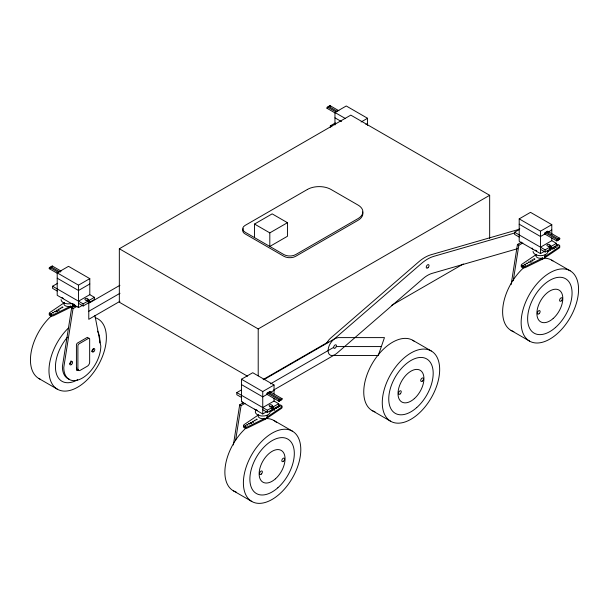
<?xml version="1.0" encoding="UTF-8"?>
<svg xmlns="http://www.w3.org/2000/svg" width="609" height="609" viewBox="0 0 609 609"><rect width="100%" height="100%" fill="white"/><g stroke="black" fill="none" stroke-linecap="round" stroke-linejoin="round"><path stroke-width="0.91" d="M329.949 106.286L329.492 106.248L329.751 106.628M75.676 305.49L71.649 307.811L62.392 366.618A26.187 15.118 -60 0 0 69.639 379.392M77.061 306.297L73.042 308.618L63.778 367.417A26.187 15.118 -60 0 0 82.299 378.105A26.187 15.118 -60 0 0 100.812 346.034L94.935 315.508M233.369 444.966L239.687 404.833L243.714 402.511M235.645 440.17L241.08 405.632L245.107 403.31M511.126 284.609L517.444 244.475L521.471 242.146M513.25 280.741L518.83 245.275L522.857 242.953M49.633 267.732L49.778 268.264M56.363 311.42L57.558 311.511M250.603 423.567L251.738 423.567M270.046 411.273L271.271 411.463L270.046 411.654M522.804 266.415L523.938 266.415M530.211 262.136L531.345 262.136M547.803 250.916L549.021 251.098L547.803 251.289M553.353 248.776L554.487 248.776M64.531 302.536L49.984 312.409A2.619 1.515 0 0 0 49.573 314.236L50.524 314.792A2.619 1.515 0 0 0 53.691 314.548L70.796 306.152L70.796 307.218L53.691 315.622A2.619 1.515 0 0 1 50.524 315.858L49.573 315.31A2.619 1.515 0 0 1 49.573 313.795M69.685 307.484A4.583 2.649 0 0 0 70.796 307.218L72.471 306.251L72.471 305.185L74.001 304.142M74.77 304.69L72.471 306.251A4.583 2.649 0 0 0 72.928 305.611M258.779 414.683L244.224 424.557A2.619 1.515 0 0 0 243.813 426.384L244.772 426.932A2.619 1.515 0 0 0 247.932 426.696L265.037 418.299L265.037 419.365L247.932 427.762A2.619 1.515 0 0 1 244.772 428.005L243.813 427.449A2.619 1.515 0 0 1 243.813 425.942M263.933 419.631A4.583 2.649 0 0 0 265.037 419.365L266.712 418.398L266.712 417.325L281.259 407.451A2.619 1.515 0 0 0 281.678 405.624L280.719 405.076A2.619 1.515 0 0 0 278.732 404.924M536.529 254.318L521.982 264.199A2.619 1.515 0 0 0 521.563 266.019L522.522 266.575A2.619 1.515 0 0 0 525.681 266.339L542.786 257.934L542.786 259.008L525.681 267.404A2.619 1.515 0 0 1 522.522 267.648L521.563 267.092A2.619 1.515 0 0 1 521.563 265.577M541.683 259.267A4.583 2.649 0 0 0 542.786 259.008L544.469 258.033L544.469 256.968L559.016 247.094A2.619 1.515 0 0 0 559.427 245.267L558.476 244.711A2.619 1.515 0 0 0 556.489 244.567M82.535 305.269L78.5 307.598L57.208 295.304L57.208 272.862L68.505 266.339L89.797 278.633L89.797 294.665L78.5 301.189M334.958 124.967L334.958 112.505L346.255 105.981L367.547 118.275L367.547 125.401M57.208 291.033L52.58 288.361L52.58 286.222L57.672 283.276M330.329 127.289L330.329 125.857L335.422 122.919M247.528 376.217L119.334 302.209L119.334 248.754L350.792 115.124L489.666 195.299L489.666 238.439M57.208 272.862L78.5 285.157L89.797 278.633M361.099 121.998L367.547 118.275M89.797 283.977L78.5 290.493L57.208 278.199M365.933 124.548L367.547 123.612M52.58 286.222L83.129 303.861L88.221 300.922L88.221 303.061L83.129 306L78.5 303.328M88.221 300.922L86.874 300.138A1.568 0.906 0 0 1 84.895 299.339A1.568 0.906 0 0 1 86.6 298.357A1.568 0.906 0 0 1 87.978 299.499L89.333 300.275L94.425 297.337L94.425 299.476L89.333 302.414L87.978 301.638A1.568 0.906 0 0 0 88.039 301.402M119.912 285.301L88.777 303.274L88.777 319.314L119.912 301.341M88.777 311.298L119.996 293.272M254.524 237.624L254.524 224.051L272.162 213.866L287.448 222.696L287.448 236.269L269.81 246.455L269.81 232.874L287.448 222.696M78.333 369.709L76.742 370.622L76.742 367.95M119.334 248.754L258.208 328.936L489.666 195.299M266.78 411.646L262.745 413.975L241.453 401.681L241.453 379.232L252.743 372.716L274.042 385.01L274.042 393.909M544.53 251.281L540.495 253.61L519.203 241.316L519.203 218.875L530.5 212.351L551.792 224.645L551.792 234.442M519.812 228.679L518.297 229.555L431.035 254.745A36.007 20.79 -60 0 0 418.688 261.87L330.588 338.162A9.82 5.671 -60 0 0 326.835 343.118M241.453 397.403L236.817 394.731L236.817 392.592L241.187 390.072M519.203 237.046L514.575 234.374L514.575 232.235L519.667 229.296M263.149 379.536L328.221 341.961M391.648 305.345L463.312 263.971M263.773 379.712L335.057 338.558L338.155 337.607L384.454 337.607L378.242 355.542L333.412 355.542L273.601 390.072M270.404 383.898L333.663 347.374M241.453 379.232L262.745 391.526L274.042 385.01M519.203 218.875L540.495 231.169L551.792 224.645M266.78 394.541L262.745 396.87L241.453 384.576M270.008 392.676L274.042 390.346M545.337 233.711L540.495 236.505L519.203 224.211M547.757 232.318L551.792 229.989M262.745 407.558L274.042 401.034L278.671 403.714L278.671 405.845L273.578 408.791L272.223 408.007L272.223 405.868A1.568 0.906 0 0 0 270.845 404.734A1.568 0.906 0 0 0 269.14 405.716A1.568 0.906 0 0 0 271.112 406.507L272.467 407.292L272.467 409.431L267.374 412.369L262.745 409.697M540.495 247.201L551.792 240.677L556.42 243.349L556.42 245.488L551.328 248.426L549.98 247.65L549.98 245.511A1.568 0.906 0 0 0 548.595 244.369A1.568 0.906 0 0 0 546.897 245.351A1.568 0.906 0 0 0 548.869 246.15L550.216 246.934L550.216 249.073L545.124 252.012L540.495 249.34M236.817 392.592L267.374 410.23L272.467 407.292M272.223 405.868L273.578 406.652L278.671 403.714M514.575 232.235L545.124 249.873L550.216 246.934M549.98 245.511L551.328 246.287L556.42 243.349M271.622 408.852L273.235 407.916M549.371 248.487L550.985 247.558M58.319 310.278L59.24 310.278M50.912 314.548L51.834 314.548M273.852 410.123L274.781 410.123M328.571 107.321L328.38 106.887L328.845 106.841M514.712 232.996L433.814 256.343A36.007 20.79 -60 0 0 421.458 263.476L333.367 339.769A9.82 5.671 -60 0 0 328.106 350.449L328.152 351.469A9.82 5.671 -60 0 0 336.739 353.38L423.148 278.549A26.187 15.118 -60 0 1 432.131 273.365L517.627 248.678M555.446 247.566L556.101 247.566M532.304 260.934L532.959 260.934M524.897 265.204L525.552 265.204M252.697 422.357L253.352 422.357M336.29 346.574L381.348 346.574M327.322 107.999L327.733 107.481M330.078 105.677L338.901 110.777M547.651 231.291L559.686 238.241A0.784 0.457 -60 0 1 559.435 239.459A0.784 0.457 -60 0 1 558.757 239.063A0.784 0.457 -60 0 1 559.686 238.241M329.933 107.146L337.15 111.31M547.506 232.76L558.735 239.246M328.822 107.785L336.039 111.957M545.314 233.65A0.784 0.457 -60 0 1 544.515 233.78A0.784 0.457 -60 0 1 544.941 232.684A0.784 0.457 -60 0 1 545.588 232.935L556.824 239.421M334.958 112.505L345.608 118.648M327.071 108.318L335.095 112.954M544.644 233.94L556.679 240.882M334.958 117.842L341.512 121.625M330.329 125.857L331.875 126.748M551.625 260.104L570.146 270.792A40.59 23.431 -60 0 1 557.281 333.671A40.59 23.431 -60 0 1 522.126 313.376A40.59 23.431 -60 0 1 570.146 270.792M517.444 244.475L518.83 245.275M511.035 330.405L529.556 341.093M254.524 224.051L269.81 232.874M412.75 340.286L431.263 350.974A40.59 23.431 -60 0 1 418.398 413.846A40.59 23.431 -60 0 1 383.251 393.551A40.59 23.431 -60 0 1 431.263 350.974M372.16 410.588L390.681 421.276M52.321 266.034L61.151 271.134M269.894 391.656L281.929 398.598A0.784 0.457 -60 0 1 281.685 399.816A0.784 0.457 -60 0 1 281 399.428A0.784 0.457 -60 0 1 281.929 398.598M50.334 267.96A0.784 0.457 -60 0 1 50.676 266.826A0.784 0.457 -60 0 1 51.377 267.039L60.2 272.132M268.95 392.653L280.985 399.603M50.265 267.678L58.289 272.314M267.838 393.292L279.874 400.242M49.314 268.683L57.337 273.312M266.887 394.297L278.922 401.247M89.797 294.665L94.425 297.337M273.875 420.461L292.389 431.149A40.59 23.431 -60 0 1 279.523 494.028A40.59 23.431 -60 0 1 244.369 473.733A40.59 23.431 -60 0 1 292.389 431.149M71.649 307.811L73.042 308.618M239.687 404.833L241.08 405.632M38.854 378.516L57.375 389.204M233.285 490.763L251.799 501.458M559.328 246.257L559.427 246.333A2.619 1.515 0 0 1 559.016 248.16L544.469 258.033A4.583 2.649 0 0 0 544.926 257.401M52.168 266.422L51.735 267.054M51.057 267.062L50.577 267.656M551.792 238.005L551.792 240.677M551.328 246.287L551.328 248.426M545.124 249.873L545.124 252.012M540.495 231.169L540.495 253.61M274.042 398.362L274.042 401.034M273.578 406.652L273.578 408.791M267.374 410.23L267.374 412.369M262.745 391.526L262.745 413.975M258.208 328.936L258.208 375.822M242.466 401.811L242.466 403.592M89.333 300.275L89.333 302.414M87.978 299.499L87.978 300.922M83.129 303.861L83.129 306M78.5 285.157L78.5 307.598M243.318 228.679A8.313 4.803 0 0 0 245.123 233.909L283.923 256.313A8.313 4.803 0 0 0 295.685 256.313L358.001 220.329A16.626 9.599 0 0 0 362.652 211.978M374.984 411.813A40.59 23.431 -60 0 1 371.505 364.875A40.59 23.431 -60 0 1 414.036 341.124M267.168 415.323A4.583 2.649 0 0 1 266.712 417.325M265.037 418.299A4.583 2.649 0 0 1 259.952 418.101A4.583 2.649 0 0 1 258.315 415.323M267.168 417.759A4.583 2.649 0 0 1 266.712 418.398L281.259 408.525A2.619 1.515 0 0 0 281.678 406.698M270.206 411.73A7.46 4.309 0 0 1 261.771 416A7.46 4.309 0 0 1 255.536 410.611M257.47 410.496A7.46 4.309 0 0 1 256.282 409.606M255.057 409.431A2.619 1.515 0 0 1 254.646 409.119M272.276 407.771A1.568 0.906 0 0 1 272.223 408.007M269.924 406.987A1.568 0.906 0 0 1 271.82 407.132M267.001 394.335A0.784 0.457 -60 0 1 266.803 393.574A0.784 0.457 -60 0 1 267.557 392.896A0.784 0.457 -60 0 1 267.762 393.658M267.853 393.452A0.784 0.457 -60 0 1 268.462 392.295A0.784 0.457 -60 0 1 268.873 393.018M268.965 392.813A0.784 0.457 -60 0 1 269.361 391.8A0.784 0.457 -60 0 1 270.038 391.861M266.27 418.558A40.59 23.431 -60 0 1 276.349 422.296M236.109 491.996A40.59 23.431 -60 0 1 225.429 465.398A40.59 23.431 -60 0 1 246.15 427.891M544.926 254.958A4.583 2.649 0 0 1 544.469 256.968M542.786 257.934A4.583 2.649 0 0 1 537.709 257.744A4.583 2.649 0 0 1 536.072 254.958M547.963 251.372A7.46 4.309 0 0 1 540.495 255.681A7.46 4.309 0 0 1 533.035 251.372M536.765 250.824A7.46 4.309 0 0 1 535.22 250.139M532.814 249.073A2.619 1.515 0 0 1 532.045 248M550.034 247.414A1.568 0.906 0 0 1 549.98 247.65M548.869 246.538A1.568 0.906 0 0 1 549.82 246.957M545.588 232.935A0.784 0.457 -60 0 1 546.144 231.976A0.784 0.457 -60 0 1 546.699 232.295A0.784 0.457 -60 0 1 547.331 231.298A0.784 0.457 -60 0 1 547.796 231.831M544.027 258.201A40.59 23.431 -60 0 1 552.911 260.941M513.859 331.639A40.59 23.431 -60 0 1 503.179 305.04A40.59 23.431 -60 0 1 523.9 267.534M88.176 338.223A1.66 0.959 -60 0 0 87.003 337.546L77.594 342.974A1.66 0.959 -60 0 0 76.422 345.014L76.422 368.095A3.327 1.918 -60 0 0 78.158 369.709M93.405 348.706A1.964 1.134 -60 0 1 91.662 351.264M71.002 360.84A1.964 1.134 -60 0 1 69.799 363.938M73.088 303.861A4.583 2.649 0 0 1 72.471 305.185M70.796 306.152A4.583 2.649 0 0 1 65.711 305.962A4.583 2.649 0 0 1 64.074 303.175M61.037 299.582A7.46 4.309 0 0 0 70.431 303.746L71.55 303.48L72.486 304.02A2.619 1.515 0 0 0 73.659 304.409M63.222 298.357A7.46 4.309 0 0 1 62.042 297.458M86.059 300.526A1.568 0.906 0 0 1 86.874 300.526M51.377 267.039A0.784 0.457 -60 0 1 51.932 266.08A0.784 0.457 -60 0 1 52.488 266.399M50.098 268.226A0.784 0.457 -60 0 1 49.207 268.561A0.784 0.457 -60 0 1 49.656 267.389A0.784 0.457 -60 0 1 50.242 267.861M95.141 317.67A40.59 23.431 -60 0 1 96.595 368.042A40.59 23.431 -60 0 1 52.816 384.972A40.59 23.431 -60 0 1 68.444 328M40.224 379.201A40.59 23.431 -60 0 1 31.196 351.972A40.59 23.431 -60 0 1 51.719 315.637M71.847 306.312A40.59 23.431 -60 0 1 75.097 306.601M97.6 331.197A31.424 18.141 -60 0 1 99.838 342.928M77.67 379.712A31.424 18.141 -60 0 1 56.081 372.609A31.424 18.141 -60 0 1 67.409 337.219M330.223 106.217A0.784 0.457 -60 0 0 329.682 105.715A0.784 0.457 -60 0 0 329.149 106.834A0.784 0.457 -60 0 0 328.571 106.362A0.784 0.457 -60 0 0 328.038 107.473M327.741 108.037A0.784 0.457 -60 0 1 326.926 108.12A0.784 0.457 -60 0 1 327.459 107.001A0.784 0.457 -60 0 1 328 107.496M279.051 400.638L279.554 400.265L279.051 400.638M280.163 399.991L280.62 399.588L280.163 399.991M281.274 399.352L281.777 398.986L281.274 399.352M556.801 240.273L557.311 239.908L556.801 240.273M557.913 239.634L558.423 239.268L557.913 239.634M559.024 238.994L559.488 238.583L559.024 238.994M50.745 313.65C51.696 315.18 52.572 312.524 50.745 313.65M52.595 312.584C53.546 314.115 54.422 311.458 52.595 312.584M54.445 311.511C55.404 313.041 56.272 310.384 54.445 311.511M56.294 310.445C57.079 311.93 58.289 309.479 56.363 310.354M58.152 309.372C59.103 310.902 59.979 308.253 58.152 309.372M60.002 308.306C60.953 309.836 61.829 307.18 60.002 308.306M61.852 307.233C62.811 308.771 63.679 306.114 61.852 307.233M244.985 425.798C245.937 427.328 246.812 424.671 244.985 425.798M246.835 424.724C247.794 426.254 248.632 423.62 246.835 424.724M248.685 423.658C249.644 425.189 250.52 422.532 248.685 423.658M250.543 422.585C251.494 424.115 252.37 421.466 250.543 422.585M252.392 421.519C253.344 423.049 254.219 420.393 252.392 421.519M254.242 420.454C255.201 421.984 256.069 419.327 254.242 420.454M256.092 419.38C257.051 420.91 257.927 418.254 256.092 419.38M271.835 410.291C272.786 411.821 273.662 409.172 271.835 410.291M273.685 409.225C274.644 410.755 275.512 408.099 273.685 409.225M275.534 408.159C276.494 409.69 277.369 407.033 275.534 408.159M277.392 407.086C278.343 408.616 279.219 405.959 277.392 407.086M279.242 406.02C280.193 407.55 281.069 404.894 279.242 406.02M522.735 265.433C523.694 266.963 524.57 264.314 522.735 265.433M524.593 264.367C525.544 265.897 526.42 263.24 524.593 264.367M526.442 263.301C527.394 264.831 528.269 262.174 526.442 263.301M528.292 262.228C529.251 263.758 530.119 261.101 528.292 262.228M530.142 261.162C531.101 262.692 531.977 260.035 530.142 261.162M531.992 260.089C532.951 261.619 533.827 258.962 531.992 260.089M533.849 259.023C534.801 260.553 535.676 257.896 533.849 259.023M549.584 249.934C550.544 251.464 551.419 248.807 549.584 249.934M551.442 248.868C552.393 250.398 553.269 247.741 551.442 248.868M553.292 247.794C554.243 249.325 555.119 246.668 553.292 247.794M555.142 246.729C556.101 248.259 556.969 245.602 555.142 246.729M556.991 245.655C557.951 247.185 558.826 244.536 556.991 245.655M336.335 346.445L336.259 346.681A1.964 1.134 -60 0 1 333.884 348.112A1.964 1.134 -60 0 1 334.935 345.044A1.964 1.134 -60 0 1 336.335 346.445M307.438 189.429L245.123 225.406A8.313 4.803 0 0 0 245.123 232.196L283.923 254.6A8.313 4.803 0 0 0 295.685 254.6L358.001 218.623A16.626 9.599 0 0 0 358.001 205.043L330.953 189.429A16.626 9.599 0 0 0 307.438 189.429M88.48 338.398L79.079 343.834A1.66 0.959 -60 0 0 77.899 345.866L77.899 368.947A3.327 1.918 -60 0 0 80.251 370.31L87.308 366.237A3.327 1.918 -60 0 0 89.66 362.165L89.66 339.084A1.66 0.959 -60 0 0 88.48 338.398M414.326 398.644A18.331 10.581 -60 0 0 420.134 370.249A18.331 10.581 -60 0 0 398.453 389.478A18.331 10.581 -60 0 0 414.326 398.644M400.22 393.878A1.964 1.134 -60 0 0 400.844 390.841A1.964 1.134 -60 0 0 398.522 392.896A1.964 1.134 -60 0 0 400.22 393.878M422.44 381.051A1.964 1.134 -60 0 0 423.065 378.006A1.964 1.134 -60 0 0 420.743 380.069A1.964 1.134 -60 0 0 422.44 381.051M416.723 407.588A31.424 18.141 -60 0 0 426.681 358.914A31.424 18.141 -60 0 0 389.509 391.876A31.424 18.141 -60 0 0 416.723 407.588M280.574 400.463A0.784 0.457 -60 0 0 280.818 399.245A0.784 0.457 -60 0 0 279.889 400.067A0.784 0.457 -60 0 0 280.574 400.463M279.462 401.103A0.784 0.457 -60 0 0 279.706 399.885A0.784 0.457 -60 0 0 278.777 400.707A0.784 0.457 -60 0 0 279.462 401.103M275.451 478.826A18.331 10.581 -60 0 0 281.259 450.432A18.331 10.581 -60 0 0 259.579 469.661A18.331 10.581 -60 0 0 275.451 478.826M261.345 474.061A1.964 1.134 -60 0 0 261.969 471.016A1.964 1.134 -60 0 0 259.647 473.079A1.964 1.134 -60 0 0 261.345 474.061M283.566 461.234A1.964 1.134 -60 0 0 284.19 458.189A1.964 1.134 -60 0 0 281.86 460.252A1.964 1.134 -60 0 0 283.566 461.234M277.849 487.771A31.424 18.141 -60 0 0 287.806 439.089A31.424 18.141 -60 0 0 250.634 472.059A31.424 18.141 -60 0 0 277.849 487.771M427.998 267.732A1.964 1.134 -60 0 0 428.622 264.694A1.964 1.134 -60 0 0 426.292 266.75A1.964 1.134 -60 0 0 427.998 267.732M558.324 240.098A0.784 0.457 -60 0 0 558.575 238.88A0.784 0.457 -60 0 0 557.646 239.71A0.784 0.457 -60 0 0 558.324 240.098M557.212 240.745A0.784 0.457 -60 0 0 557.463 239.527A0.784 0.457 -60 0 0 556.535 240.349A0.784 0.457 -60 0 0 557.212 240.745M553.2 318.469A18.331 10.581 -60 0 0 559.016 290.067A18.331 10.581 -60 0 0 537.328 309.303A18.331 10.581 -60 0 0 553.2 318.469M539.094 313.704A1.964 1.134 -60 0 0 539.719 310.659A1.964 1.134 -60 0 0 537.397 312.721A1.964 1.134 -60 0 0 539.094 313.704M561.315 300.869A1.964 1.134 -60 0 0 561.94 297.831A1.964 1.134 -60 0 0 559.618 299.887A1.964 1.134 -60 0 0 561.315 300.869M555.598 327.406A31.424 18.141 -60 0 0 565.563 278.732A31.424 18.141 -60 0 0 528.384 311.694A31.424 18.141 -60 0 0 555.598 327.406M71.55 364.479A1.964 1.134 -60 0 0 72.166 361.442A1.964 1.134 -60 0 0 69.845 363.497A1.964 1.134 -60 0 0 71.55 364.479M93.763 351.652A1.964 1.134 -60 0 0 94.387 348.607A1.964 1.134 -60 0 0 92.066 350.67A1.964 1.134 -60 0 0 93.763 351.652"/></g></svg>
